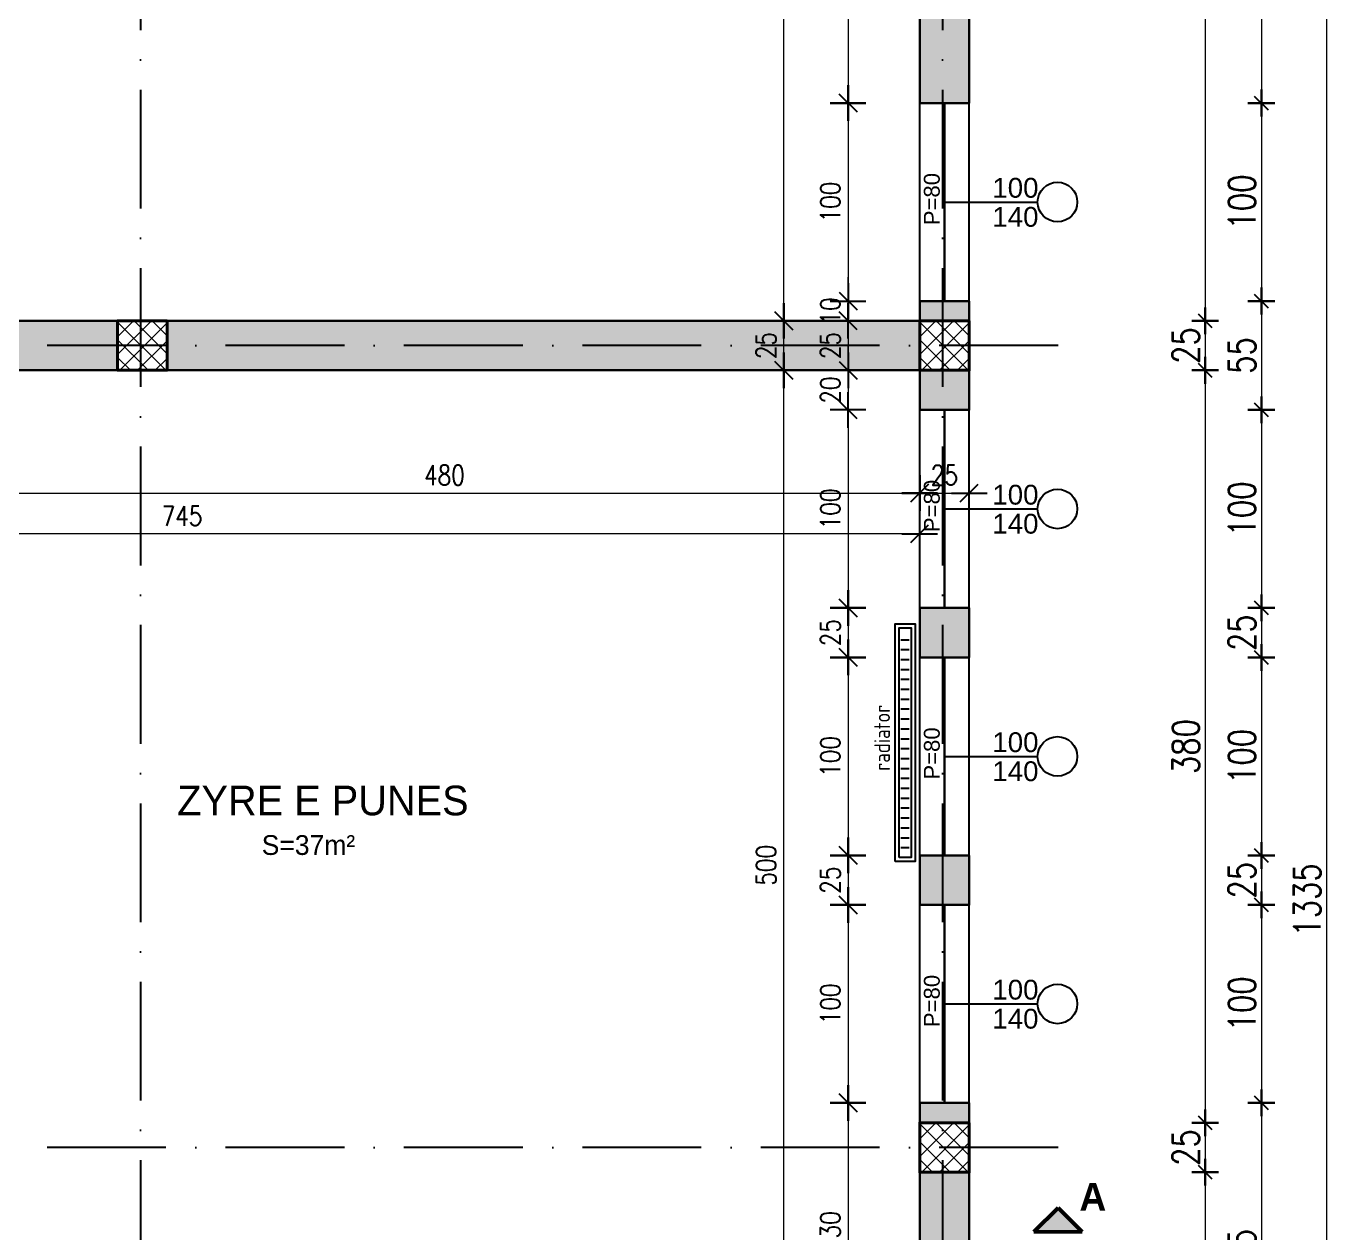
# Model space of a CAD drawing. Header units: metres. Extents: x 2674 to 33045, y -10854 to 2806.
# Drawn here: x 19624 to 20287, y 1040 to 1649 of the extents above; entities that cross this region are included whole.
import ezdxf

# ---------------------------------------------------------------- set-up
doc = ezdxf.new("R2010")
doc.units = ezdxf.units.M
doc.linetypes.add('ACAD_ISO04W100', pattern=[30, 24, -3, 0, -3])
doc.linetypes.add('ACAD_ISO10W100', pattern=[18, 12, -3, 0, -3])
doc.layers.add('2d hamdia', color=7, linetype='Continuous')
doc.styles.add('_DIM Romans 0.8', font='romans.shx', dxfattribs={"width": 0.8})
doc.styles.get("Standard").update_dxf_attribs({"font": 'arial.ttf'})
doc.dimstyles.new('50 jasht', dxfattribs={"dimscale": 15, "dimtxt": 0.9, "dimasz": 0.3, "dimexe": 1.25, "dimexo": 0.625, "dimgap": 0.2, "dimtad": 1, "dimdec": 0, "dimzin": 12, "dimdsep": 46, "dimtxsty": '_DIM Romans 0.8', "dimblk": '- Kosa Crta za DIM (Mala)', "dimcen": 1, "dimse1": 1, "dimse2": 1, "dimclrd": 256, "dimclrt": 256, "dimazin": 3, "dimtfac": 1, "dimtdec": 0, "dimtix": 1, "dimtmove": 0, "dimatfit": 3, "dimfxl": 1, "dimlwd": 0, "dimarcsym": 0})
doc.dimstyles.new('50 mrena', dxfattribs={"dimscale": 10, "dimtxt": 1, "dimasz": 0.6, "dimexe": 1.25, "dimexo": 0.625, "dimgap": 0.4, "dimtad": 1, "dimdec": 0, "dimzin": 12, "dimdsep": 46, "dimtxsty": '_DIM Romans 0.8', "dimblk": '- Kosa Crta za DIM (Mala)', "dimcen": 2.5, "dimse1": 1, "dimse2": 1, "dimclrd": 256, "dimclrt": 256, "dimadec": 0, "dimazin": 3, "dimtfac": 1, "dimtdec": 0, "dimtix": 1, "dimtmove": 0, "dimatfit": 3, "dimfxl": 1, "dimlwd": 15, "dimarcsym": 0})

# ---------------------------------------------------------------- blocks, each defined once
blk = doc.blocks.new('radiator')
at = {"color": 204}
for p, q in [((-52.92, 7.12), (-52.92, 2.89)), ((-47.92, 7.12), (-47.92, 2.89)), ((-42.92, 7.12), (-42.92, 2.89)), ((-37.92, 7.12), (-37.92, 2.89)), ((-32.92, 7.12), (-32.92, 2.89)), ((-27.92, 7.12), (-27.92, 2.89)), ((-22.92, 7.12), (-22.92, 2.89)), ((-17.92, 7.12), (-17.92, 2.89)), ((-12.92, 7.12), (-12.92, 2.89)), ((-7.92, 7.12), (-7.92, 2.89)), ((-2.92, 7.12), (-2.92, 2.89)), ((2.08, 7.12), (2.08, 2.89)), ((7.08, 7.12), (7.08, 2.89)), ((12.08, 7.12), (12.08, 2.89)), ((17.08, 7.12), (17.08, 2.89)), ((22.08, 7.12), (22.08, 2.89)), ((27.08, 7.12), (27.08, 2.89)), ((32.08, 7.12), (32.08, 2.89)), ((37.08, 7.12), (37.08, 2.89)), ((42.08, 7.12), (42.08, 2.89)), ((47.08, 7.12), (47.08, 2.89)), ((52.08, 7.12), (52.08, 2.89))]:
    blk.add_line(p, q, dxfattribs=at)
blk.add_lwpolyline([(-60, 10), (60, 10), (60, 0), (-60, 0)], close=True)
blk.add_lwpolyline([(-58, 8), (58, 8), (58, 2), (-58, 2)], close=True, dxfattribs=at)
blk = doc.blocks.new('- Kosa Crta za DIM (Mala)')
for points in [[(0, -1.5), (0, 1.5)], [(-1.5, 0), (1.5, 0)], [(-0.75, -0.75), (0.75, 0.75)]]:
    blk.add_lwpolyline(points)
blk = doc.blocks.new('*D899')
at = {"lineweight": 0, "transparency": 16777216}
blk.add_line((20219.24, 1846.21), (20219.24, 1505.21), dxfattribs=at)
at = {"layer": 'Defpoints', "color": 0, "lineweight": 0, "transparency": 16777216}
for p in [(20100.1, 1850.71), (20100.1, 1500.71), (20219.24, 1500.71)]:
    blk.add_point(p, dxfattribs=at)
at = {"lineweight": 0, "transparency": 16777216, "xscale": 4.5, "yscale": 4.5, "zscale": 4.5}
for p, rotation in [((20219.24, 1850.71), 90), ((20219.24, 1500.71), 270)]:
    blk.add_blockref('- Kosa Crta za DIM (Mala)', p, dxfattribs=dict(at, rotation=rotation))
at = {"lineweight": 0, "transparency": 16777216, "insert": (20209.49, 1675.71), "char_height": 13.5, "attachment_point": 5, "rotation": 90, "style": '_DIM Romans 0.8'}
blk.add_mtext('350', dxfattribs=at)
blk = doc.blocks.new('*D900')
at = {"lineweight": 0, "transparency": 16777216}
blk.add_line((20219.24, 1496.21), (20219.24, 1480.21), dxfattribs=at)
at = {"layer": 'Defpoints', "color": 0, "lineweight": 0, "transparency": 16777216}
for p in [(20100.1, 1500.71), (20100.1, 1475.71), (20219.24, 1475.71)]:
    blk.add_point(p, dxfattribs=at)
at = {"lineweight": 0, "transparency": 16777216, "xscale": 4.5, "yscale": 4.5, "zscale": 4.5}
for p, rotation in [((20219.24, 1500.71), 90), ((20219.24, 1475.71), 270)]:
    blk.add_blockref('- Kosa Crta za DIM (Mala)', p, dxfattribs=dict(at, rotation=rotation))
at = {"lineweight": 0, "transparency": 16777216, "insert": (20209.49, 1488.21), "char_height": 13.5, "attachment_point": 5, "rotation": 90, "style": '_DIM Romans 0.8'}
blk.add_mtext('25', dxfattribs=at)
blk = doc.blocks.new('*D901')
at = {"lineweight": 0, "transparency": 16777216}
blk.add_line((20219.24, 1471.21), (20219.24, 1100.21), dxfattribs=at)
at = {"layer": 'Defpoints', "color": 0, "lineweight": 0, "transparency": 16777216}
for p in [(20100.1, 1475.71), (20100.1, 1095.71), (20219.24, 1095.71)]:
    blk.add_point(p, dxfattribs=at)
at = {"lineweight": 0, "transparency": 16777216, "xscale": 4.5, "yscale": 4.5, "zscale": 4.5}
for p, rotation in [((20219.24, 1475.71), 90), ((20219.24, 1095.71), 270)]:
    blk.add_blockref('- Kosa Crta za DIM (Mala)', p, dxfattribs=dict(at, rotation=rotation))
at = {"lineweight": 0, "transparency": 16777216, "insert": (20209.49, 1285.71), "char_height": 13.5, "attachment_point": 5, "rotation": 90, "style": '_DIM Romans 0.8'}
blk.add_mtext('380', dxfattribs=at)
blk = doc.blocks.new('*D902')
at = {"lineweight": 0, "transparency": 16777216}
blk.add_line((20219.24, 1091.21), (20219.24, 1075.21), dxfattribs=at)
at = {"layer": 'Defpoints', "color": 0, "lineweight": 0, "transparency": 16777216}
for p in [(20100.1, 1095.71), (20100.1, 1070.71), (20219.24, 1070.71)]:
    blk.add_point(p, dxfattribs=at)
at = {"lineweight": 0, "transparency": 16777216, "xscale": 4.5, "yscale": 4.5, "zscale": 4.5}
for p, rotation in [((20219.24, 1095.71), 90), ((20219.24, 1070.71), 270)]:
    blk.add_blockref('- Kosa Crta za DIM (Mala)', p, dxfattribs=dict(at, rotation=rotation))
at = {"lineweight": 0, "transparency": 16777216, "insert": (20209.49, 1083.21), "char_height": 13.5, "attachment_point": 5, "rotation": 90, "style": '_DIM Romans 0.8'}
blk.add_mtext('25', dxfattribs=at)
blk = doc.blocks.new('*D903')
at = {"lineweight": 0, "transparency": 16777216}
blk.add_line((20219.24, 1066.21), (20219.24, 675.21), dxfattribs=at)
at = {"layer": 'Defpoints', "color": 0, "lineweight": 0, "transparency": 16777216}
for p in [(20100.1, 1070.71), (20100.1, 670.71), (20219.24, 670.71)]:
    blk.add_point(p, dxfattribs=at)
at = {"lineweight": 0, "transparency": 16777216, "xscale": 4.5, "yscale": 4.5, "zscale": 4.5}
for p, rotation in [((20219.24, 1070.71), 90), ((20219.24, 670.71), 270)]:
    blk.add_blockref('- Kosa Crta za DIM (Mala)', p, dxfattribs=dict(at, rotation=rotation))
at = {"lineweight": 0, "transparency": 16777216, "insert": (20209.49, 870.71), "char_height": 13.5, "attachment_point": 5, "rotation": 90, "style": '_DIM Romans 0.8'}
blk.add_mtext('400', dxfattribs=at)
blk = doc.blocks.new('*D906')
at = {"lineweight": 0, "transparency": 16777216}
blk.add_line((20247.61, 1871.21), (20247.61, 1615.21), dxfattribs=at)
at = {"layer": 'Defpoints', "color": 0, "lineweight": 0, "transparency": 16777216}
for p in [(20100.1, 1875.71), (20100.1, 1610.71), (20247.61, 1610.71)]:
    blk.add_point(p, dxfattribs=at)
at = {"lineweight": 0, "transparency": 16777216, "xscale": 4.5, "yscale": 4.5, "zscale": 4.5}
for p, rotation in [((20247.61, 1875.71), 90), ((20247.61, 1610.71), 270)]:
    blk.add_blockref('- Kosa Crta za DIM (Mala)', p, dxfattribs=dict(at, rotation=rotation))
at = {"lineweight": 0, "transparency": 16777216, "insert": (20237.86, 1743.21), "char_height": 13.5, "attachment_point": 5, "rotation": 90, "style": '_DIM Romans 0.8'}
blk.add_mtext('265', dxfattribs=at)
blk = doc.blocks.new('*D907')
at = {"lineweight": 0, "transparency": 16777216}
blk.add_line((20247.61, 1606.21), (20247.61, 1515.21), dxfattribs=at)
at = {"layer": 'Defpoints', "color": 0, "lineweight": 0, "transparency": 16777216}
for p in [(20100.1, 1610.71), (20100.1, 1510.71), (20247.61, 1510.71)]:
    blk.add_point(p, dxfattribs=at)
at = {"lineweight": 0, "transparency": 16777216, "xscale": 4.5, "yscale": 4.5, "zscale": 4.5}
for p, rotation in [((20247.61, 1610.71), 90), ((20247.61, 1510.71), 270)]:
    blk.add_blockref('- Kosa Crta za DIM (Mala)', p, dxfattribs=dict(at, rotation=rotation))
at = {"lineweight": 0, "transparency": 16777216, "insert": (20237.86, 1560.71), "char_height": 13.5, "attachment_point": 5, "rotation": 90, "style": '_DIM Romans 0.8'}
blk.add_mtext('100', dxfattribs=at)
blk = doc.blocks.new('*D908')
at = {"lineweight": 0, "transparency": 16777216}
blk.add_line((20247.61, 1506.21), (20247.61, 1460.21), dxfattribs=at)
at = {"layer": 'Defpoints', "color": 0, "lineweight": 0, "transparency": 16777216}
for p in [(20100.1, 1510.71), (20100.1, 1455.71), (20247.61, 1455.71)]:
    blk.add_point(p, dxfattribs=at)
at = {"lineweight": 0, "transparency": 16777216, "xscale": 4.5, "yscale": 4.5, "zscale": 4.5}
for p, rotation in [((20247.61, 1510.71), 90), ((20247.61, 1455.71), 270)]:
    blk.add_blockref('- Kosa Crta za DIM (Mala)', p, dxfattribs=dict(at, rotation=rotation))
at = {"lineweight": 0, "transparency": 16777216, "insert": (20237.86, 1483.21), "char_height": 13.5, "attachment_point": 5, "rotation": 90, "style": '_DIM Romans 0.8'}
blk.add_mtext('55', dxfattribs=at)
blk = doc.blocks.new('*D909')
at = {"lineweight": 0, "transparency": 16777216}
blk.add_line((20247.61, 1451.21), (20247.61, 1360.21), dxfattribs=at)
at = {"layer": 'Defpoints', "color": 0, "lineweight": 0, "transparency": 16777216}
for p in [(20100.1, 1455.71), (20100.1, 1355.71), (20247.61, 1355.71)]:
    blk.add_point(p, dxfattribs=at)
at = {"lineweight": 0, "transparency": 16777216, "xscale": 4.5, "yscale": 4.5, "zscale": 4.5}
for p, rotation in [((20247.61, 1455.71), 90), ((20247.61, 1355.71), 270)]:
    blk.add_blockref('- Kosa Crta za DIM (Mala)', p, dxfattribs=dict(at, rotation=rotation))
at = {"lineweight": 0, "transparency": 16777216, "insert": (20237.86, 1405.71), "char_height": 13.5, "attachment_point": 5, "rotation": 90, "style": '_DIM Romans 0.8'}
blk.add_mtext('100', dxfattribs=at)
blk = doc.blocks.new('*D910')
at = {"lineweight": 0, "transparency": 16777216}
blk.add_line((20247.61, 1351.21), (20247.61, 1335.21), dxfattribs=at)
at = {"layer": 'Defpoints', "color": 0, "lineweight": 0, "transparency": 16777216}
for p in [(20100.1, 1355.71), (20100.1, 1330.71), (20247.61, 1330.71)]:
    blk.add_point(p, dxfattribs=at)
at = {"lineweight": 0, "transparency": 16777216, "xscale": 4.5, "yscale": 4.5, "zscale": 4.5}
for p, rotation in [((20247.61, 1355.71), 90), ((20247.61, 1330.71), 270)]:
    blk.add_blockref('- Kosa Crta za DIM (Mala)', p, dxfattribs=dict(at, rotation=rotation))
at = {"lineweight": 0, "transparency": 16777216, "insert": (20237.86, 1343.21), "char_height": 13.5, "attachment_point": 5, "rotation": 90, "style": '_DIM Romans 0.8'}
blk.add_mtext('25', dxfattribs=at)
blk = doc.blocks.new('*D911')
at = {"lineweight": 0, "transparency": 16777216}
blk.add_line((20247.61, 1326.21), (20247.61, 1235.21), dxfattribs=at)
at = {"layer": 'Defpoints', "color": 0, "lineweight": 0, "transparency": 16777216}
for p in [(20100.1, 1330.71), (20100.1, 1230.71), (20247.61, 1230.71)]:
    blk.add_point(p, dxfattribs=at)
at = {"lineweight": 0, "transparency": 16777216, "xscale": 4.5, "yscale": 4.5, "zscale": 4.5}
for p, rotation in [((20247.61, 1330.71), 90), ((20247.61, 1230.71), 270)]:
    blk.add_blockref('- Kosa Crta za DIM (Mala)', p, dxfattribs=dict(at, rotation=rotation))
at = {"lineweight": 0, "transparency": 16777216, "insert": (20237.86, 1280.71), "char_height": 13.5, "attachment_point": 5, "rotation": 90, "style": '_DIM Romans 0.8'}
blk.add_mtext('100', dxfattribs=at)
blk = doc.blocks.new('*D912')
at = {"lineweight": 0, "transparency": 16777216}
blk.add_line((20247.61, 1226.21), (20247.61, 1210.21), dxfattribs=at)
at = {"layer": 'Defpoints', "color": 0, "lineweight": 0, "transparency": 16777216}
for p in [(20100.1, 1230.71), (20100.1, 1205.71), (20247.61, 1205.71)]:
    blk.add_point(p, dxfattribs=at)
at = {"lineweight": 0, "transparency": 16777216, "xscale": 4.5, "yscale": 4.5, "zscale": 4.5}
for p, rotation in [((20247.61, 1230.71), 90), ((20247.61, 1205.71), 270)]:
    blk.add_blockref('- Kosa Crta za DIM (Mala)', p, dxfattribs=dict(at, rotation=rotation))
at = {"lineweight": 0, "transparency": 16777216, "insert": (20237.86, 1218.21), "char_height": 13.5, "attachment_point": 5, "rotation": 90, "style": '_DIM Romans 0.8'}
blk.add_mtext('25', dxfattribs=at)
blk = doc.blocks.new('*D913')
at = {"lineweight": 0, "transparency": 16777216}
blk.add_line((20247.61, 1201.21), (20247.61, 1110.21), dxfattribs=at)
at = {"layer": 'Defpoints', "color": 0, "lineweight": 0, "transparency": 16777216}
for p in [(20100.1, 1205.71), (20100.1, 1105.71), (20247.61, 1105.71)]:
    blk.add_point(p, dxfattribs=at)
at = {"lineweight": 0, "transparency": 16777216, "xscale": 4.5, "yscale": 4.5, "zscale": 4.5}
for p, rotation in [((20247.61, 1205.71), 90), ((20247.61, 1105.71), 270)]:
    blk.add_blockref('- Kosa Crta za DIM (Mala)', p, dxfattribs=dict(at, rotation=rotation))
at = {"lineweight": 0, "transparency": 16777216, "insert": (20237.86, 1155.71), "char_height": 13.5, "attachment_point": 5, "rotation": 90, "style": '_DIM Romans 0.8'}
blk.add_mtext('100', dxfattribs=at)
blk = doc.blocks.new('*D914')
at = {"lineweight": 0, "transparency": 16777216}
blk.add_line((20247.61, 1101.21), (20247.61, 955.21), dxfattribs=at)
at = {"layer": 'Defpoints', "color": 0, "lineweight": 0, "transparency": 16777216}
for p in [(20100.1, 1105.71), (20100.1, 950.71), (20247.61, 950.71)]:
    blk.add_point(p, dxfattribs=at)
at = {"lineweight": 0, "transparency": 16777216, "xscale": 4.5, "yscale": 4.5, "zscale": 4.5}
for p, rotation in [((20247.61, 1105.71), 90), ((20247.61, 950.71), 270)]:
    blk.add_blockref('- Kosa Crta za DIM (Mala)', p, dxfattribs=dict(at, rotation=rotation))
at = {"lineweight": 0, "transparency": 16777216, "insert": (20237.86, 1028.21), "char_height": 13.5, "attachment_point": 5, "rotation": 90, "style": '_DIM Romans 0.8'}
blk.add_mtext('155', dxfattribs=at)
blk = doc.blocks.new('*D916')
at = {"lineweight": 0, "transparency": 16777216}
blk.add_line((20280.44, 1871.21), (20280.44, 545.21), dxfattribs=at)
at = {"layer": 'Defpoints', "color": 0, "lineweight": 0, "transparency": 16777216}
for p in [(20100.1, 1875.71), (19923.67, 540.71), (20280.44, 540.71)]:
    blk.add_point(p, dxfattribs=at)
at = {"lineweight": 0, "transparency": 16777216, "xscale": 4.5, "yscale": 4.5, "zscale": 4.5}
for p, rotation in [((20280.44, 1875.71), 90), ((20280.44, 540.71), 270)]:
    blk.add_blockref('- Kosa Crta za DIM (Mala)', p, dxfattribs=dict(at, rotation=rotation))
at = {"lineweight": 0, "transparency": 16777216, "insert": (20270.69, 1208.21), "char_height": 13.5, "attachment_point": 5, "rotation": 90, "style": '_DIM Romans 0.8'}
blk.add_mtext('1335', dxfattribs=at)
blk = doc.blocks.new('*D963')
at = {"lineweight": 15, "transparency": 16777216}
blk.add_line((20038.97, 1844.71), (20038.97, 1616.71), dxfattribs=at)
at = {"layer": 'Defpoints', "color": 0, "lineweight": 0, "transparency": 16777216}
for p in [(20075.1, 1850.71), (20038.97, 1610.71), (20075.1, 1610.71)]:
    blk.add_point(p, dxfattribs=at)
at = {"lineweight": 15, "transparency": 16777216, "xscale": 6, "yscale": 6, "zscale": 6}
for p, rotation in [((20038.97, 1850.71), 90), ((20038.97, 1610.71), 270)]:
    blk.add_blockref('- Kosa Crta za DIM (Mala)', p, dxfattribs=dict(at, rotation=rotation))
at = {"lineweight": 0, "transparency": 16777216, "insert": (20029.97, 1730.71), "char_height": 10, "attachment_point": 5, "rotation": 90, "style": '_DIM Romans 0.8'}
blk.add_mtext('240', dxfattribs=at)
blk = doc.blocks.new('*D964')
at = {"lineweight": 15, "transparency": 16777216}
blk.add_line((20038.97, 1604.71), (20038.97, 1516.71), dxfattribs=at)
at = {"layer": 'Defpoints', "color": 0, "lineweight": 0, "transparency": 16777216}
for p in [(20075.1, 1610.71), (20038.97, 1510.71), (20075.1, 1510.71)]:
    blk.add_point(p, dxfattribs=at)
at = {"lineweight": 15, "transparency": 16777216, "xscale": 6, "yscale": 6, "zscale": 6}
for p, rotation in [((20038.97, 1610.71), 90), ((20038.97, 1510.71), 270)]:
    blk.add_blockref('- Kosa Crta za DIM (Mala)', p, dxfattribs=dict(at, rotation=rotation))
at = {"lineweight": 0, "transparency": 16777216, "insert": (20029.97, 1560.71), "char_height": 10, "attachment_point": 5, "rotation": 90, "style": '_DIM Romans 0.8'}
blk.add_mtext('100', dxfattribs=at)
blk = doc.blocks.new('*D965')
at = {"lineweight": 15, "transparency": 16777216}
for p, q in [((20038.97, 1516.71), (20038.97, 1522.71)), ((20038.97, 1510.71), (20038.97, 1500.71)), ((20038.97, 1494.71), (20038.97, 1488.71))]:
    blk.add_line(p, q, dxfattribs=at)
at = {"layer": 'Defpoints', "color": 0, "lineweight": 0, "transparency": 16777216}
for p in [(20075.1, 1510.71), (20038.97, 1500.71), (20075.1, 1500.71)]:
    blk.add_point(p, dxfattribs=at)
at = {"lineweight": 15, "transparency": 16777216, "xscale": 6, "yscale": 6, "zscale": 6}
for p, rotation in [((20038.97, 1510.71), 270), ((20038.97, 1500.71), 90)]:
    blk.add_blockref('- Kosa Crta za DIM (Mala)', p, dxfattribs=dict(at, rotation=rotation))
at = {"lineweight": 0, "transparency": 16777216, "insert": (20029.97, 1505.71), "char_height": 10, "attachment_point": 5, "rotation": 90, "style": '_DIM Romans 0.8'}
blk.add_mtext('10', dxfattribs=at)
blk = doc.blocks.new('*D966')
at = {"lineweight": 15, "transparency": 16777216}
blk.add_line((20038.97, 1494.71), (20038.97, 1481.71), dxfattribs=at)
at = {"layer": 'Defpoints', "color": 0, "lineweight": 0, "transparency": 16777216}
for p in [(20075.1, 1500.71), (20038.97, 1475.71), (20075.1, 1475.71)]:
    blk.add_point(p, dxfattribs=at)
at = {"lineweight": 15, "transparency": 16777216, "xscale": 6, "yscale": 6, "zscale": 6}
for p, rotation in [((20038.97, 1500.71), 90), ((20038.97, 1475.71), 270)]:
    blk.add_blockref('- Kosa Crta za DIM (Mala)', p, dxfattribs=dict(at, rotation=rotation))
at = {"lineweight": 0, "transparency": 16777216, "insert": (20029.97, 1488.21), "char_height": 10, "attachment_point": 5, "rotation": 90, "style": '_DIM Romans 0.8'}
blk.add_mtext('25', dxfattribs=at)
blk = doc.blocks.new('*D967')
at = {"lineweight": 15, "transparency": 16777216}
for p, q in [((20038.97, 1481.71), (20038.97, 1487.71)), ((20038.97, 1475.71), (20038.97, 1455.71)), ((20038.97, 1449.71), (20038.97, 1443.71))]:
    blk.add_line(p, q, dxfattribs=at)
at = {"layer": 'Defpoints', "color": 0, "lineweight": 0, "transparency": 16777216}
for p in [(20075.1, 1475.71), (20038.97, 1455.71), (20075.1, 1455.71)]:
    blk.add_point(p, dxfattribs=at)
at = {"lineweight": 15, "transparency": 16777216, "xscale": 6, "yscale": 6, "zscale": 6}
for p, rotation in [((20038.97, 1475.71), 270), ((20038.97, 1455.71), 90)]:
    blk.add_blockref('- Kosa Crta za DIM (Mala)', p, dxfattribs=dict(at, rotation=rotation))
at = {"lineweight": 0, "transparency": 16777216, "insert": (20029.97, 1465.71), "char_height": 10, "attachment_point": 5, "rotation": 90, "style": '_DIM Romans 0.8'}
blk.add_mtext('20', dxfattribs=at)
blk = doc.blocks.new('*D968')
at = {"lineweight": 15, "transparency": 16777216}
blk.add_line((20038.97, 1449.71), (20038.97, 1361.71), dxfattribs=at)
at = {"layer": 'Defpoints', "color": 0, "lineweight": 0, "transparency": 16777216}
for p in [(20075.1, 1455.71), (20038.97, 1355.71), (20075.1, 1355.71)]:
    blk.add_point(p, dxfattribs=at)
at = {"lineweight": 15, "transparency": 16777216, "xscale": 6, "yscale": 6, "zscale": 6}
for p, rotation in [((20038.97, 1455.71), 90), ((20038.97, 1355.71), 270)]:
    blk.add_blockref('- Kosa Crta za DIM (Mala)', p, dxfattribs=dict(at, rotation=rotation))
at = {"lineweight": 0, "transparency": 16777216, "insert": (20029.97, 1405.71), "char_height": 10, "attachment_point": 5, "rotation": 90, "style": '_DIM Romans 0.8'}
blk.add_mtext('100', dxfattribs=at)
blk = doc.blocks.new('*D969')
at = {"lineweight": 15, "transparency": 16777216}
blk.add_line((20038.97, 1349.71), (20038.97, 1336.71), dxfattribs=at)
at = {"layer": 'Defpoints', "color": 0, "lineweight": 0, "transparency": 16777216}
for p in [(20075.1, 1355.71), (20038.97, 1330.71), (20075.1, 1330.71)]:
    blk.add_point(p, dxfattribs=at)
at = {"lineweight": 15, "transparency": 16777216, "xscale": 6, "yscale": 6, "zscale": 6}
for p, rotation in [((20038.97, 1355.71), 90), ((20038.97, 1330.71), 270)]:
    blk.add_blockref('- Kosa Crta za DIM (Mala)', p, dxfattribs=dict(at, rotation=rotation))
at = {"lineweight": 0, "transparency": 16777216, "insert": (20029.97, 1343.21), "char_height": 10, "attachment_point": 5, "rotation": 90, "style": '_DIM Romans 0.8'}
blk.add_mtext('25', dxfattribs=at)
blk = doc.blocks.new('*D970')
at = {"lineweight": 15, "transparency": 16777216}
blk.add_line((20038.97, 1324.71), (20038.97, 1236.71), dxfattribs=at)
at = {"layer": 'Defpoints', "color": 0, "lineweight": 0, "transparency": 16777216}
for p in [(20075.1, 1330.71), (20038.97, 1230.71), (20075.1, 1230.71)]:
    blk.add_point(p, dxfattribs=at)
at = {"lineweight": 15, "transparency": 16777216, "xscale": 6, "yscale": 6, "zscale": 6}
for p, rotation in [((20038.97, 1330.71), 90), ((20038.97, 1230.71), 270)]:
    blk.add_blockref('- Kosa Crta za DIM (Mala)', p, dxfattribs=dict(at, rotation=rotation))
at = {"lineweight": 0, "transparency": 16777216, "insert": (20029.97, 1280.71), "char_height": 10, "attachment_point": 5, "rotation": 90, "style": '_DIM Romans 0.8'}
blk.add_mtext('100', dxfattribs=at)
blk = doc.blocks.new('*D971')
at = {"lineweight": 15, "transparency": 16777216}
blk.add_line((20038.97, 1224.71), (20038.97, 1211.71), dxfattribs=at)
at = {"layer": 'Defpoints', "color": 0, "lineweight": 0, "transparency": 16777216}
for p in [(20075.1, 1230.71), (20038.97, 1205.71), (20075.1, 1205.71)]:
    blk.add_point(p, dxfattribs=at)
at = {"lineweight": 15, "transparency": 16777216, "xscale": 6, "yscale": 6, "zscale": 6}
for p, rotation in [((20038.97, 1230.71), 90), ((20038.97, 1205.71), 270)]:
    blk.add_blockref('- Kosa Crta za DIM (Mala)', p, dxfattribs=dict(at, rotation=rotation))
at = {"lineweight": 0, "transparency": 16777216, "insert": (20029.97, 1218.21), "char_height": 10, "attachment_point": 5, "rotation": 90, "style": '_DIM Romans 0.8'}
blk.add_mtext('25', dxfattribs=at)
blk = doc.blocks.new('*D972')
at = {"lineweight": 15, "transparency": 16777216}
blk.add_line((20038.97, 1199.71), (20038.97, 1111.71), dxfattribs=at)
at = {"layer": 'Defpoints', "color": 0, "lineweight": 0, "transparency": 16777216}
for p in [(20075.1, 1205.71), (20038.97, 1105.71), (20075.1, 1105.71)]:
    blk.add_point(p, dxfattribs=at)
at = {"lineweight": 15, "transparency": 16777216, "xscale": 6, "yscale": 6, "zscale": 6}
for p, rotation in [((20038.97, 1205.71), 90), ((20038.97, 1105.71), 270)]:
    blk.add_blockref('- Kosa Crta za DIM (Mala)', p, dxfattribs=dict(at, rotation=rotation))
at = {"lineweight": 0, "transparency": 16777216, "insert": (20029.97, 1155.71), "char_height": 10, "attachment_point": 5, "rotation": 90, "style": '_DIM Romans 0.8'}
blk.add_mtext('100', dxfattribs=at)
blk = doc.blocks.new('*D973')
at = {"lineweight": 15, "transparency": 16777216}
blk.add_line((20038.97, 1099.71), (20038.97, 981.71), dxfattribs=at)
at = {"layer": 'Defpoints', "color": 0, "lineweight": 0, "transparency": 16777216}
for p in [(20075.1, 1105.71), (20038.97, 975.71), (20075.1, 975.71)]:
    blk.add_point(p, dxfattribs=at)
at = {"lineweight": 15, "transparency": 16777216, "xscale": 6, "yscale": 6, "zscale": 6}
for p, rotation in [((20038.97, 1105.71), 90), ((20038.97, 975.71), 270)]:
    blk.add_blockref('- Kosa Crta za DIM (Mala)', p, dxfattribs=dict(at, rotation=rotation))
at = {"lineweight": 0, "transparency": 16777216, "insert": (20029.97, 1040.71), "char_height": 10, "attachment_point": 5, "rotation": 90, "style": '_DIM Romans 0.8'}
blk.add_mtext('130', dxfattribs=at)
blk = doc.blocks.new('*D987')
at = {"lineweight": 15, "transparency": 16777216}
blk.add_line((19601.1, 1413.75), (20069.1, 1413.75), dxfattribs=at)
at = {"layer": 'Defpoints', "color": 0, "lineweight": 0, "transparency": 16777216}
for p in [(19595.1, 1475.71), (20075.1, 1475.71), (20075.1, 1413.75)]:
    blk.add_point(p, dxfattribs=at)
at = {"lineweight": 15, "transparency": 16777216, "xscale": 6, "yscale": 6, "zscale": 6, "rotation": 180}
blk.add_blockref('- Kosa Crta za DIM (Mala)', (19595.1, 1413.75), dxfattribs=at)
at = {"lineweight": 15, "transparency": 16777216, "xscale": 6, "yscale": 6, "zscale": 6}
blk.add_blockref('- Kosa Crta za DIM (Mala)', (20075.1, 1413.75), dxfattribs=at)
at = {"lineweight": 0, "transparency": 16777216, "insert": (19835.1, 1422.75), "char_height": 10, "attachment_point": 5, "style": '_DIM Romans 0.8'}
blk.add_mtext('480', dxfattribs=at)
blk = doc.blocks.new('*D988')
at = {"lineweight": 15, "transparency": 16777216}
blk.add_line((20081.1, 1413.75), (20094.1, 1413.75), dxfattribs=at)
at = {"layer": 'Defpoints', "color": 0, "lineweight": 0, "transparency": 16777216}
for p in [(20075.1, 1475.71), (20100.1, 1475.71), (20100.1, 1413.75)]:
    blk.add_point(p, dxfattribs=at)
at = {"lineweight": 15, "transparency": 16777216, "xscale": 6, "yscale": 6, "zscale": 6, "rotation": 180}
blk.add_blockref('- Kosa Crta za DIM (Mala)', (20075.1, 1413.75), dxfattribs=at)
at = {"lineweight": 15, "transparency": 16777216, "xscale": 6, "yscale": 6, "zscale": 6}
blk.add_blockref('- Kosa Crta za DIM (Mala)', (20100.1, 1413.75), dxfattribs=at)
at = {"lineweight": 0, "transparency": 16777216, "insert": (20087.6, 1422.75), "char_height": 10, "attachment_point": 5, "style": '_DIM Romans 0.8'}
blk.add_mtext('25', dxfattribs=at)
blk = doc.blocks.new('*D989')
at = {"lineweight": 15, "transparency": 16777216}
blk.add_line((20069.1, 1393.18), (19336.1, 1393.18), dxfattribs=at)
at = {"layer": 'Defpoints', "color": 0, "lineweight": 0, "transparency": 16777216}
for p in [(19330.1, 1475.71), (20075.1, 1475.71), (19330.1, 1393.18)]:
    blk.add_point(p, dxfattribs=at)
at = {"lineweight": 15, "transparency": 16777216, "xscale": 6, "yscale": 6, "zscale": 6, "rotation": 180}
blk.add_blockref('- Kosa Crta za DIM (Mala)', (19330.1, 1393.18), dxfattribs=at)
at = {"lineweight": 15, "transparency": 16777216, "xscale": 6, "yscale": 6, "zscale": 6}
blk.add_blockref('- Kosa Crta za DIM (Mala)', (20075.1, 1393.18), dxfattribs=at)
at = {"lineweight": 0, "transparency": 16777216, "insert": (19702.6, 1402.18), "char_height": 10, "attachment_point": 5, "style": '_DIM Romans 0.8'}
blk.add_mtext('745', dxfattribs=at)
blk = doc.blocks.new('*D992')
at = {"lineweight": 15, "transparency": 16777216}
blk.add_line((20006.52, 981.71), (20006.52, 1469.71), dxfattribs=at)
at = {"layer": 'Defpoints', "color": 0, "lineweight": 0, "transparency": 16777216}
for p in [(20006.52, 1475.71), (20075.1, 1475.71), (20075.1, 975.71)]:
    blk.add_point(p, dxfattribs=at)
at = {"lineweight": 15, "transparency": 16777216, "xscale": 6, "yscale": 6, "zscale": 6}
for p, rotation in [((20006.52, 1475.71), 90), ((20006.52, 975.71), 270)]:
    blk.add_blockref('- Kosa Crta za DIM (Mala)', p, dxfattribs=dict(at, rotation=rotation))
at = {"lineweight": 0, "transparency": 16777216, "insert": (19997.52, 1225.71), "char_height": 10, "attachment_point": 5, "rotation": 90, "style": '_DIM Romans 0.8'}
blk.add_mtext('500', dxfattribs=at)
blk = doc.blocks.new('*D993')
at = {"lineweight": 15, "transparency": 16777216}
blk.add_line((20006.52, 1481.71), (20006.52, 1494.71), dxfattribs=at)
at = {"layer": 'Defpoints', "color": 0, "lineweight": 0, "transparency": 16777216}
for p in [(20006.52, 1500.71), (20075.1, 1500.71), (20075.1, 1475.71)]:
    blk.add_point(p, dxfattribs=at)
at = {"lineweight": 15, "transparency": 16777216, "xscale": 6, "yscale": 6, "zscale": 6}
for p, rotation in [((20006.52, 1500.71), 90), ((20006.52, 1475.71), 270)]:
    blk.add_blockref('- Kosa Crta za DIM (Mala)', p, dxfattribs=dict(at, rotation=rotation))
at = {"lineweight": 0, "transparency": 16777216, "insert": (19997.52, 1488.21), "char_height": 10, "attachment_point": 5, "rotation": 90, "style": '_DIM Romans 0.8'}
blk.add_mtext('25', dxfattribs=at)
blk = doc.blocks.new('*D994')
at = {"lineweight": 15, "transparency": 16777216}
blk.add_line((20006.52, 1506.71), (20006.52, 1844.71), dxfattribs=at)
at = {"layer": 'Defpoints', "color": 0, "lineweight": 0, "transparency": 16777216}
for p in [(20006.52, 1850.71), (20075.1, 1850.71), (20075.1, 1500.71)]:
    blk.add_point(p, dxfattribs=at)
at = {"lineweight": 15, "transparency": 16777216, "xscale": 6, "yscale": 6, "zscale": 6}
for p, rotation in [((20006.52, 1850.71), 90), ((20006.52, 1500.71), 270)]:
    blk.add_blockref('- Kosa Crta za DIM (Mala)', p, dxfattribs=dict(at, rotation=rotation))
at = {"lineweight": 0, "transparency": 16777216, "insert": (19997.52, 1675.71), "char_height": 10, "attachment_point": 5, "rotation": 90, "style": '_DIM Romans 0.8'}
blk.add_mtext('350', dxfattribs=at)

msp = doc.modelspace()

# ---------------------------------------------------------------- hatches: boundary and pattern name
at = {"lineweight": 30}
h = msp.add_hatch(color=255, dxfattribs=at)
h.paths.add_polyline_path([(20100.1, 1850.71), (20075.1, 1850.71), (20075.1, 1610.71), (20100.1, 1610.71)])
h.paths.add_polyline_path([(20075.1, 1875.71), (19695.1, 1875.71), (19695.1, 1850.71), (20075.1, 1850.71)])
h.paths.add_polyline_path([(19670.1, 1875.71), (19607.6, 1875.71), (19607.6, 1850.71), (19670.1, 1850.71)])
h.paths.add_polyline_path([(19427.6, 1875.71), (19330.1, 1875.71), (19330.1, 1850.71), (19427.6, 1850.71)])
h.paths.add_polyline_path([(19305.1, 1875.71), (18985.1, 1875.71), (18985.1, 1850.71), (19255.1, 1850.71), (19255.1, 1590.28), (19275.1, 1590.28), (19275.1, 1850.71), (19305.1, 1850.71)])
h.paths.add_polyline_path([(18985.1, 1850.71), (18960.1, 1850.71), (18960.1, 1655.43), (18985.1, 1655.43)])
h.paths.add_polyline_path([(18985.1, 1555.43), (18960.1, 1555.43), (18960.1, 1500.71), (18985.1, 1500.71)])
h.paths.add_polyline_path([(19091.1, 1475.71), (19066.1, 1475.71), (19066.1, 1335.71), (19091.1, 1335.71)])
h.paths.add_polyline_path([(19305.1, 1500.71), (19275.1, 1500.71), (19275.1, 1510.28), (19255.1, 1510.28), (19255.1, 1500.71), (19091.1, 1500.71), (19091.1, 1475.71), (19305.1, 1475.71)])
h.paths.add_polyline_path([(19330.1, 1475.71), (19305.1, 1475.71), (19305.1, 1080.71), (19330.1, 1080.71)])
h.paths.add_polyline_path([(19350.1, 1500.71), (19330.1, 1500.71), (19330.1, 1475.71), (19350.1, 1475.71)])
h.paths.add_polyline_path([(19670.1, 1500.71), (19440.1, 1500.71), (19440.1, 1475.71), (19670.1, 1475.71)])
h.paths.add_polyline_path([(20075.1, 1500.71), (19695.1, 1500.71), (19695.1, 1475.71), (20075.1, 1475.71)])
h.paths.add_polyline_path([(20100.1, 1475.71), (20075.1, 1475.71), (20075.1, 1455.71), (20100.1, 1455.71)])
h.paths.add_polyline_path([(20100.1, 1510.71), (20075.1, 1510.71), (20075.1, 1500.71), (20100.1, 1500.71)])
h.paths.add_polyline_path([(20100.1, 1355.71), (20075.1, 1355.71), (20075.1, 1330.71), (20100.1, 1330.71)])
h.paths.add_polyline_path([(20100.1, 1230.71), (20075.1, 1230.71), (20075.1, 1205.71), (20100.1, 1205.71)])
h.paths.add_polyline_path([(20100.1, 1105.71), (20075.1, 1105.71), (20075.1, 1095.71), (20100.1, 1095.71)])
h.paths.add_polyline_path([(20100.1, 1070.71), (20075.1, 1070.71), (20075.1, 975.71), (19870.1, 975.71), (19870.1, 950.71), (20100.1, 950.71)])
h.paths.add_polyline_path([(19710.1, 975.71), (19695.1, 975.71), (19695.1, 950.71), (19710.1, 950.71)])
h.paths.add_polyline_path([(19670.1, 975.71), (19630.1, 975.71), (19630.1, 950.71), (19670.1, 950.71)])
h.paths.add_polyline_path([(19550.1, 975.71), (19330.1, 975.71), (19330.1, 950.71), (19550.1, 950.71)])
h.paths.add_polyline_path([(19330.1, 990.71), (19305.1, 990.71), (19305.1, 975.71), (19330.1, 975.71)])
h.paths.add_polyline_path([(19305.1, 975.71), (19260.1, 975.71), (19260.1, 950.71), (19305.1, 950.71)])
h.paths.add_polyline_path([(19120.1, 975.71), (19091.1, 975.71), (19091.1, 985.71), (19066.1, 985.71), (19066.1, 950.71), (19120.1, 950.71)])
h.paths.add_polyline_path([(19091.1, 1145.71), (19066.1, 1145.71), (19066.1, 1095.71), (19091.1, 1095.71)])
at = {"lineweight": 18}
msp.add_hatch(color=15, dxfattribs=at).paths.add_polyline_path([(20132.8, 1040.56), (20157.16, 1040.56), (20144.98, 1052.73)])
at = {"layer": '2d hamdia', "lineweight": 0}
h = msp.add_hatch(dxfattribs=at)
h.set_pattern_fill('ANSI37', color=26, scale=2, style=0)
h.set_pattern_definition([(45, (8704.4565, -385), (-4.490128, 4.490128), []), (135, (8704.4565, -385), (-4.490128, -4.490128), [])])
h.paths.add_polyline_path([(19695.1, 1500.71), (19670.1, 1500.71), (19670.1, 1475.71), (19695.1, 1475.71)])
h = msp.add_hatch(dxfattribs=at)
h.set_pattern_fill('ANSI37', color=26, scale=2, style=0)
h.set_pattern_definition([(45, (9109.4565, -385), (-4.490128, 4.490128), []), (135, (9109.4565, -385), (-4.490128, -4.490128), [])])
h.paths.add_polyline_path([(20100.1, 1500.71), (20075.1, 1500.71), (20075.1, 1475.71), (20100.1, 1475.71)])
h = msp.add_hatch(dxfattribs=at)
h.set_pattern_fill('ANSI37', color=26, scale=2, style=0)
h.set_pattern_definition([(45, (9109.4565, -790), (-4.490128, 4.490128), []), (135, (9109.4565, -790), (-4.490128, -4.490128), [])])
h.paths.add_polyline_path([(20100.1, 1095.71), (20075.1, 1095.71), (20075.1, 1070.71), (20100.1, 1070.71)])

# ---------------------------------------------------------------- linework, layer by layer
at = {"color": 124, "linetype": 'ACAD_ISO10W100', "lineweight": 25, "ltscale": 5}
for p, q in [((19681.6, 2067.9), (19681.6, 597)), ((20086.6, 2067.9), (20086.6, 597)), ((20144.98, 1488.21), (18768.6, 1488.21)), ((20144.98, 1083.21), (18768.6, 1083.21))]:
    msp.add_line(p, q, dxfattribs=at)
for p, q in [((20100.1, 950.71), (20100.1, 1875.71)), ((20075.1, 1500.71), (20075.1, 1850.71)), ((20100.1, 1500.71), (20100.1, 1850.71)), ((20075.1, 1610.71), (20100.1, 1610.71)), ((20087.6, 1560.71), (20134.65, 1560.71)), ((20075.1, 1510.71), (20100.1, 1510.71)), ((19440.1, 1500.71), (20075.1, 1500.71)), ((20100.1, 1500.71), (20075.1, 1500.71)), ((20075.1, 1475.71), (19440.1, 1475.71)), ((20075.1, 975.71), (20075.1, 1475.71)), ((20075.1, 1455.71), (20100.1, 1455.71)), ((20087.6, 1405.71), (20134.65, 1405.71)), ((20075.1, 1355.71), (20100.1, 1355.71)), ((20075.1, 1330.71), (20100.1, 1330.71)), ((20087.6, 1280.71), (20134.65, 1280.71)), ((20075.1, 1230.71), (20100.1, 1230.71)), ((20075.1, 1205.71), (20100.1, 1205.71)), ((20087.6, 1155.71), (20134.65, 1155.71)), ((20075.1, 1105.71), (20100.1, 1105.71)), ((20075.1, 1070.71), (20075.1, 1095.71))]:
    msp.add_line(p, q)
at = {"color": 5, "lineweight": 30}
for p, q in [((20087.6, 1510.71), (20087.6, 1610.71)), ((20087.6, 1355.71), (20087.6, 1455.71)), ((20087.6, 1230.71), (20087.6, 1330.71)), ((20087.6, 1105.71), (20087.6, 1205.71))]:
    msp.add_line(p, q, dxfattribs=at)
at = {"lineweight": 30}
for points in [[(20100.1, 1850.71), (20075.1, 1850.71), (20075.1, 1610.71), (20100.1, 1610.71)], [(20100.1, 1510.71), (20075.1, 1510.71), (20075.1, 1500.71), (20100.1, 1500.71)], [(19670.1, 1500.71), (19440.1, 1500.71), (19440.1, 1475.71), (19670.1, 1475.71)], [(20075.1, 1500.71), (19695.1, 1500.71), (19695.1, 1475.71), (20075.1, 1475.71)], [(20100.1, 1475.71), (20075.1, 1475.71), (20075.1, 1455.71), (20100.1, 1455.71)], [(20100.1, 1355.71), (20075.1, 1355.71), (20075.1, 1330.71), (20100.1, 1330.71)], [(20100.1, 1230.71), (20075.1, 1230.71), (20075.1, 1205.71), (20100.1, 1205.71)], [(20100.1, 1105.71), (20075.1, 1105.71), (20075.1, 1095.71), (20100.1, 1095.71)], [(20100.1, 1070.71), (20075.1, 1070.71), (20075.1, 975.71), (19870.1, 975.71), (19870.1, 950.71), (20100.1, 950.71)]]:
    msp.add_lwpolyline(points, close=True, dxfattribs=at)
at = {"lineweight": 40}
for points in [[(19695.1, 1500.71), (19670.1, 1500.71), (19670.1, 1475.71), (19695.1, 1475.71)], [(20100.1, 1500.71), (20075.1, 1500.71), (20075.1, 1475.71), (20100.1, 1475.71)], [(20100.1, 1095.71), (20075.1, 1095.71), (20075.1, 1070.71), (20100.1, 1070.71)]]:
    msp.add_lwpolyline(points, close=True, dxfattribs=at)
at = {"color": 13, "linetype": 'ACAD_ISO04W100', "lineweight": 50, "ltscale": 2}
msp.add_lwpolyline([(20132.8, 1040.56), (20157.16, 1040.56), (20144.98, 1052.73)], close=True, dxfattribs=at)
for centre in [(20144.65, 1560.71), (20144.65, 1405.71), (20144.65, 1280.71), (20144.65, 1155.71)]:
    msp.add_circle(centre, 10)

# ---------------------------------------------------------------- block references
at = {"rotation": 90}
msp.add_blockref('radiator', (20072.73, 1287.59), dxfattribs=at)

# ---------------------------------------------------------------- texts
at = {"color": 251, "lineweight": 0, "char_height": 8, "attachment_point": 7, "rotation": 90}
for insert in [(20085.32, 1545.35), (20085.32, 1390.35), (20085.32, 1265.35), (20085.32, 1140.35)]:
    msp.add_mtext_dynamic_manual_height_columns('\\pi3.6273;{\\C256;P=80}', width=32.2697, gutter_width=12.5, heights=[10.21], dxfattribs=dict(at, insert=insert))
at = {"lineweight": 0, "char_height": 10, "attachment_point": 3}
for s, insert in [('100 ', (20135.08, 1572.89)), ('140 ', (20135.08, 1558.23)), ('100 ', (20135.08, 1417.89)), ('140 ', (20135.08, 1403.23)), ('100 ', (20135.08, 1292.89)), ('140 ', (20135.08, 1278.23)), ('100 ', (20135.08, 1167.89)), ('140 ', (20135.08, 1153.23))]:
    msp.add_mtext_dynamic_manual_height_columns(s, width=32.2697, gutter_width=12.5, heights=[0], dxfattribs=dict(at, insert=insert))
at = {"color": 124, "insert": (20052.13, 1243.02), "char_height": 8, "attachment_point": 1, "rotation": 90}
msp.add_mtext_dynamic_manual_height_columns('\\pi30.435;{\\Fgbenor|c0;\\C206;radiator}', width=91.5371, gutter_width=12.5, heights=[0], dxfattribs=at)
at = {"attachment_point": 1}
for s, width, insert, char_height in [('\\pi29.259;{\\fEras Light ITC|b0|i0|c0|p34;\\H1.5x;\\C251;ZYRE E PUNES\\P\\pi71.912;\\H0.66667x;\\C22;S=37m²}', 191.1217, (19670.93, 1265.96), 10), ('\\pi-0.86665;{\\fEras Light ITC|b1|i0|c0|p34;\\C15;A}', 11.1898, (20156.62, 1065.32), 14)]:
    msp.add_mtext_dynamic_manual_height_columns(s, width=width, gutter_width=12.5, heights=[0], dxfattribs=dict(at, insert=insert, char_height=char_height))

# ---------------------------------------------------------------- dimensions: what is measured, and where the dimension line sits
at = {"lineweight": 0}
for base, p1, p2, dimstyle, picture, middle in [((20280.44, 540.71), (20100.1, 1875.71), (19923.67, 540.71), '50 jasht', '*D916', (20270.69, 1208.21)), ((20247.61, 1610.71), (20100.1, 1875.71), (20100.1, 1610.71), '50 jasht', '*D906', (20237.86, 1743.21)), ((20038.97, 1610.71), (20075.1, 1850.71), (20075.1, 1610.71), '50 mrena', '*D963', (20029.97, 1730.71))]:
    dim = msp.add_linear_dim(base=base, p1=p1, p2=p2, angle=90, dimstyle=dimstyle, dxfattribs=at)
    dim.commit()
    dim.dimension.update_dxf_attribs({"geometry": picture, "text_midpoint": middle})
for base, p1, p2, dimstyle, picture, middle in [((20006.52, 1850.71), (20075.1, 1500.71), (20075.1, 1850.71), '50 mrena', '*D994', (19997.52, 1675.71)), ((20219.24, 1500.71), (20100.1, 1850.71), (20100.1, 1500.71), '50 jasht', '*D899', (20209.49, 1675.71)), ((20038.97, 1510.71), (20075.1, 1610.71), (20075.1, 1510.71), '50 mrena', '*D964', (20029.97, 1560.71)), ((20247.61, 1510.71), (20100.1, 1610.71), (20100.1, 1510.71), '50 jasht', '*D907', (20237.86, 1560.71)), ((20038.97, 1500.71), (20075.1, 1510.71), (20075.1, 1500.71), '50 mrena', '*D965', (20029.97, 1505.71)), ((20247.61, 1455.71), (20100.1, 1510.71), (20100.1, 1455.71), '50 jasht', '*D908', (20237.86, 1483.21)), ((20006.52, 1500.71), (20075.1, 1475.71), (20075.1, 1500.71), '50 mrena', '*D993', (19997.52, 1488.21)), ((20038.97, 1475.71), (20075.1, 1500.71), (20075.1, 1475.71), '50 mrena', '*D966', (20029.97, 1488.21)), ((20219.24, 1475.71), (20100.1, 1500.71), (20100.1, 1475.71), '50 jasht', '*D900', (20209.49, 1488.21)), ((20038.97, 1455.71), (20075.1, 1475.71), (20075.1, 1455.71), '50 mrena', '*D967', (20029.97, 1465.71)), ((20006.52, 1475.71), (20075.1, 975.71), (20075.1, 1475.71), '50 mrena', '*D992', (19997.52, 1225.71)), ((20219.24, 1095.71), (20100.1, 1475.71), (20100.1, 1095.71), '50 jasht', '*D901', (20209.49, 1285.71)), ((20038.97, 1355.71), (20075.1, 1455.71), (20075.1, 1355.71), '50 mrena', '*D968', (20029.97, 1405.71)), ((20247.61, 1355.71), (20100.1, 1455.71), (20100.1, 1355.71), '50 jasht', '*D909', (20237.86, 1405.71)), ((20038.97, 1330.71), (20075.1, 1355.71), (20075.1, 1330.71), '50 mrena', '*D969', (20029.97, 1343.21)), ((20247.61, 1330.71), (20100.1, 1355.71), (20100.1, 1330.71), '50 jasht', '*D910', (20237.86, 1343.21)), ((20038.97, 1230.71), (20075.1, 1330.71), (20075.1, 1230.71), '50 mrena', '*D970', (20029.97, 1280.71)), ((20247.61, 1230.71), (20100.1, 1330.71), (20100.1, 1230.71), '50 jasht', '*D911', (20237.86, 1280.71)), ((20038.97, 1205.71), (20075.1, 1230.71), (20075.1, 1205.71), '50 mrena', '*D971', (20029.97, 1218.21)), ((20247.61, 1205.71), (20100.1, 1230.71), (20100.1, 1205.71), '50 jasht', '*D912', (20237.86, 1218.21)), ((20038.97, 1105.71), (20075.1, 1205.71), (20075.1, 1105.71), '50 mrena', '*D972', (20029.97, 1155.71)), ((20247.61, 1105.71), (20100.1, 1205.71), (20100.1, 1105.71), '50 jasht', '*D913', (20237.86, 1155.71)), ((20038.97, 975.71), (20075.1, 1105.71), (20075.1, 975.71), '50 mrena', '*D973', (20029.97, 1040.71)), ((20247.61, 950.71), (20100.1, 1105.71), (20100.1, 950.71), '50 jasht', '*D914', (20237.86, 1028.21)), ((20219.24, 1070.71), (20100.1, 1095.71), (20100.1, 1070.71), '50 jasht', '*D902', (20209.49, 1083.21)), ((20219.24, 670.71), (20100.1, 1070.71), (20100.1, 670.71), '50 jasht', '*D903', (20209.49, 870.71))]:
    dim = msp.add_linear_dim(base=base, p1=p1, p2=p2, angle=90, dimstyle=dimstyle, override={"dimtmove": 1}, dxfattribs=at)
    dim.commit()
    dim.dimension.update_dxf_attribs({"geometry": picture, "text_midpoint": middle})
dim = msp.add_linear_dim(base=(19330.1, 1393.18), p1=(20075.1, 1475.71), p2=(19330.1, 1475.71), dimstyle='50 mrena', dxfattribs=at)
dim.commit()
dim.dimension.update_dxf_attribs({"geometry": '*D989', "text_midpoint": (19702.6, 1402.18)})
for base, p1, p2, picture, middle in [((20075.1, 1413.75), (19595.1, 1475.71), (20075.1, 1475.71), '*D987', (19835.1, 1422.75)), ((20100.1, 1413.75), (20075.1, 1475.71), (20100.1, 1475.71), '*D988', (20087.6, 1422.75))]:
    dim = msp.add_linear_dim(base=base, p1=p1, p2=p2, dimstyle='50 mrena', override={"dimtmove": 1}, dxfattribs=at)
    dim.commit()
    dim.dimension.update_dxf_attribs({"geometry": picture, "text_midpoint": middle})

doc.saveas('drawing.dxf')
